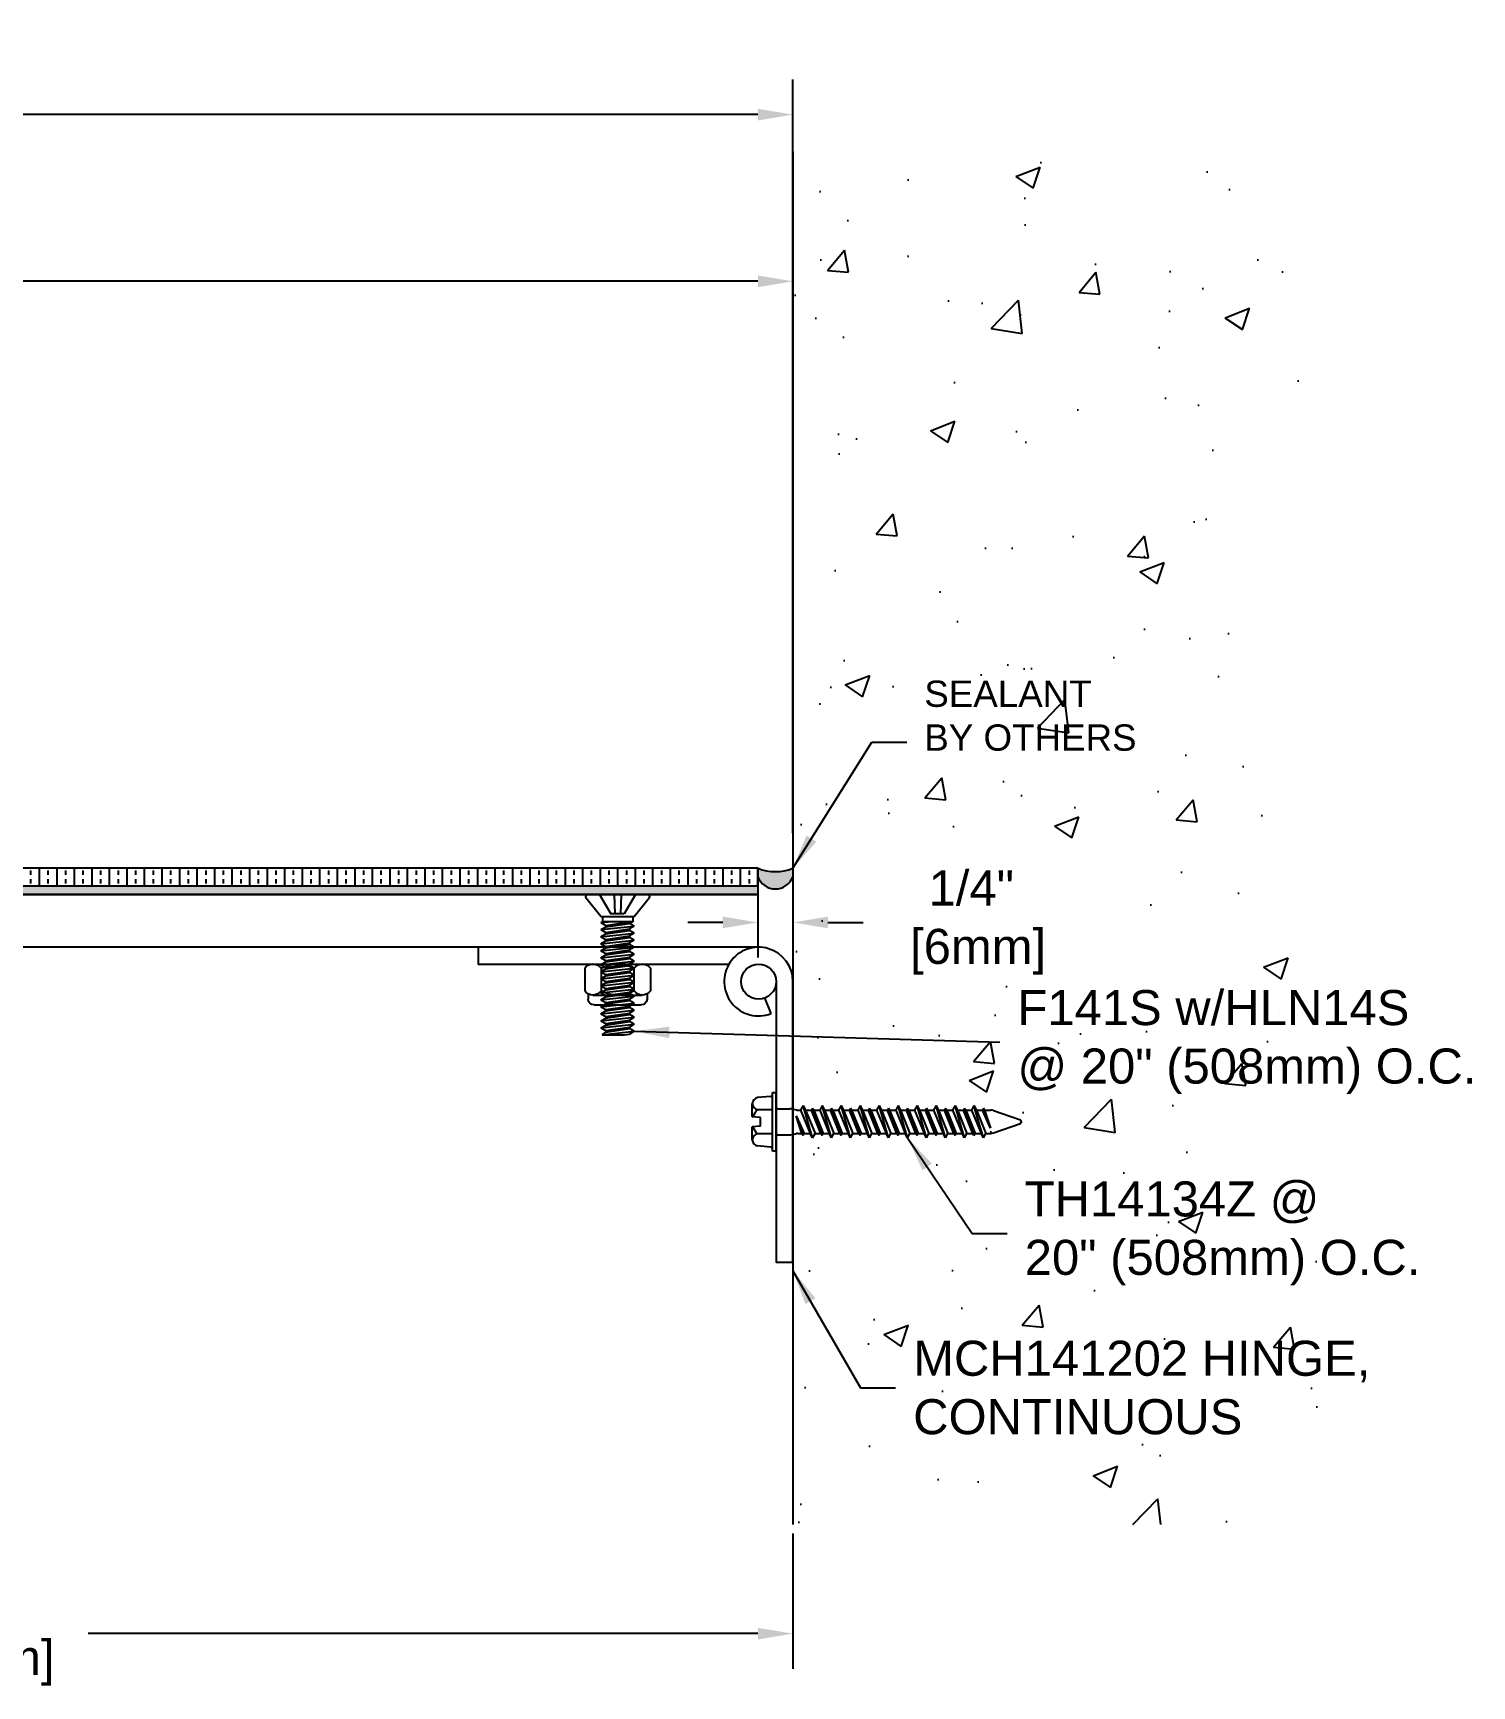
# Model space of a CAD drawing. Header units: inches. Extents: x -7.9 to 57.2, y -1.5 to 12.4.
# Drawn here: x 12.44 to 22.7, y -1.34 to 10.45 of the extents above; entities that cross this region are included whole.
import ezdxf

# ---------------------------------------------------------------- set-up
doc = ezdxf.new("R2010")
doc.units = ezdxf.units.IN
doc.header["$MEASUREMENT"] = 0
for name, color, linetype in [('Anchors', 4, 'Continuous'), ('Conditions', 1, 'Continuous'), ('Dimensions', 3, 'Continuous'), ('Metals', 7, 'Continuous'), ('Text', 2, 'Continuous')]:
    doc.layers.add(name, color=color, linetype=linetype)
doc.styles.add('ARIAL', font='arial.ttf')
doc.styles.get("Standard").update_dxf_attribs({"font": 'arial.ttf'})
doc.dimstyles.new('Arial', dxfattribs={"dimtxt": 0.25, "dimasz": 0.25, "dimexe": 0.25, "dimexo": 0.25, "dimgap": 0.25, "dimtad": 0, "dimtih": 1, "dimtoh": 1, "dimdec": 4, "dimzin": 0, "dimdsep": 46, "dimlunit": 4, "dimtxsty": 'ARIAL', "dimcen": 0.25, "dimadec": 0, "dimazin": 0, "dimtfac": 1, "dimtdec": 4, "dimtofl": 0, "dimtmove": 0, "dimatfit": 3, "dimfxl": 0, "dimfrac": 2, "dimtolj": 1, "dimtzin": 0, "dimarcsym": 0})

# ---------------------------------------------------------------- blocks, each defined once
blk = doc.blocks.new('*D12')
at = {"layer": 'Defpoints', "color": 0}
for p in [(5.854, 0), (17.854, 0), (17.854, -0.965)]:
    blk.add_point(p, dxfattribs=at)
at = {"layer": 'Dimensions', "color": 0, "lineweight": -2}
for p, q in [((5.854, -0.25), (5.854, -1.215)), ((17.854, -0.25), (17.854, -1.215)), ((6.104, -0.965), (10.895, -0.965)), ((17.604, -0.965), (12.828, -0.965))]:
    blk.add_line(p, q, dxfattribs=at)
at = {"layer": 'Dimensions', "color": 0}
for points in [[(6.104, -0.924), (6.104, -1.007), (5.854, -0.965)], [(17.604, -0.924), (17.604, -1.007), (17.854, -0.965)]]:
    blk.add_solid(points, dxfattribs=at)
at = {"layer": 'Dimensions', "color": 0, "insert": (11.861, -0.965), "char_height": 0.25, "attachment_point": 5, "style": 'ARIAL'}
blk.add_mtext("\\A1;1'\\P [305mm]", dxfattribs=at)
blk = doc.blocks.new('*D13')
at = {"layer": 'Defpoints', "color": 0}
for p in [(17.854, 9.867), (-1.746, 4.482), (17.854, 4.492)]:
    blk.add_point(p, dxfattribs=at)
at = {"layer": 'Dimensions', "color": 0, "lineweight": -2}
for p, q in [((-1.746, 4.732), (-1.746, 10.117)), ((17.854, 4.742), (17.854, 10.117)), ((-1.496, 9.867), (6.974, 9.867)), ((17.604, 9.867), (8.907, 9.867))]:
    blk.add_line(p, q, dxfattribs=at)
at = {"layer": 'Dimensions', "color": 0}
for points in [[(-1.496, 9.908), (-1.496, 9.825), (-1.746, 9.867)], [(17.604, 9.908), (17.604, 9.825), (17.854, 9.867)]]:
    blk.add_solid(points, dxfattribs=at)
at = {"layer": 'Dimensions', "color": 0, "insert": (7.94, 9.867), "char_height": 0.25, "attachment_point": 5, "style": 'ARIAL'}
blk.add_mtext('\\A1;1\'-7 5/8"\\P [498mm]', dxfattribs=at)
blk = doc.blocks.new('*D17')
at = {"layer": 'Defpoints', "color": 0}
for p in [(-1, 8.678), (17.854, 4.492), (-1, 4.477)]:
    blk.add_point(p, dxfattribs=at)
at = {"layer": 'Dimensions', "color": 0, "lineweight": -2}
for p, q in [((-1, 4.727), (-1, 8.928)), ((17.854, 4.742), (17.854, 8.928)), ((-0.75, 8.678), (7.372, 8.678)), ((17.604, 8.678), (9.305, 8.678))]:
    blk.add_line(p, q, dxfattribs=at)
at = {"layer": 'Dimensions', "color": 0}
for points in [[(-0.75, 8.72), (-0.75, 8.636), (-1, 8.678)], [(17.604, 8.72), (17.604, 8.636), (17.854, 8.678)]]:
    blk.add_solid(points, dxfattribs=at)
at = {"layer": 'Dimensions', "color": 0, "insert": (8.338, 8.678), "char_height": 0.25, "attachment_point": 5, "style": 'ARIAL'}
blk.add_mtext('\\A1;1\'-6 7/8"\\P [479mm]', dxfattribs=at)
blk = doc.blocks.new('MCH141202')
blk.add_line((0.227, 0.091), (0.116, 0.046))
for points in [[(0, 0.125), (2, 0.125), (2, 0.245), (0, 0.245)], [(-0.245, 0), (-0.245, -2), (-0.125, -2), (-0.125, -0.211)]]:
    blk.add_lwpolyline(points)
blk.add_circle((0, 0), 0.125)
blk.add_arc((0, 0), 0.245, 90, 21.7978)
at = {"flags": 3}
for tag, p in [('MANUFACTURER', (0.09, -0.641)), ('OPENWIDTH', (0.09, -0.974)), ('LENGTH', (0.09, -1.308)), ('FINISH', (0.09, -1.641)), ('GUDENP/N', (0.09, -1.974))]:
    blk.add_attdef(tag, p, '', height=0.2, dxfattribs=at)
blk = doc.blocks.new('F141S')
for p, q in [((-0.214, 0), (0.214, 0)), ((-0.128, 0), (-0.047, -0.137)), ((-0.025, 0), (-0.02, -0.137)), ((0.025, 0), (0.02, -0.137)), ((0.128, 0), (0.048, -0.137)), ((-0.119, -0.155), (-0.226, -0.024)), ((0.119, -0.155), (0.226, -0.024)), ((-0.119, -0.155), (0.119, -0.155)), ((-0.119, -0.2), (-0.108, -0.195)), ((-0.119, -0.2), (-0.068, -0.195)), ((-0.119, -0.2), (-0.085, -0.22)), ((-0.119, -0.25), (0.119, -0.225)), ((-0.119, -0.25), (-0.085, -0.23)), ((-0.108, -0.155), (-0.108, -0.195)), ((0.108, -0.195), (-0.108, -0.195)), ((-0.085, -0.22), (0.085, -0.195)), ((-0.085, -0.23), (0.085, -0.205)), ((-0.085, -0.22), (-0.085, -0.23)), ((0.048, -0.137), (-0.047, -0.137)), ((0.108, -0.195), (0.085, -0.205)), ((0.119, -0.225), (0.085, -0.205)), ((0.119, -0.225), (0.085, -0.245)), ((0.108, -0.155), (0.108, -0.195)), ((-0.119, -0.25), (-0.085, -0.27)), ((-0.119, -0.3), (0.119, -0.275)), ((-0.119, -0.3), (-0.085, -0.28)), ((-0.119, -0.3), (-0.085, -0.32)), ((-0.119, -0.35), (0.119, -0.325)), ((-0.119, -0.35), (-0.085, -0.33)), ((-0.119, -0.35), (-0.085, -0.37)), ((-0.085, -0.27), (0.085, -0.245)), ((-0.085, -0.28), (0.085, -0.255)), ((-0.085, -0.27), (-0.085, -0.28)), ((-0.085, -0.32), (0.085, -0.295)), ((-0.085, -0.33), (0.085, -0.305)), ((-0.085, -0.32), (-0.085, -0.33)), ((-0.085, -0.37), (0.085, -0.345)), ((0.085, -0.245), (0.085, -0.255)), ((0.119, -0.275), (0.085, -0.255)), ((0.119, -0.275), (0.085, -0.295)), ((0.085, -0.295), (0.085, -0.305)), ((0.119, -0.325), (0.085, -0.305)), ((0.119, -0.325), (0.085, -0.345)), ((0.085, -0.345), (0.085, -0.355)), ((-0.119, -0.4), (0.119, -0.375)), ((-0.119, -0.4), (-0.085, -0.38)), ((-0.119, -0.4), (-0.085, -0.42)), ((-0.119, -0.45), (0.119, -0.425)), ((-0.119, -0.45), (-0.085, -0.43)), ((-0.119, -0.45), (-0.085, -0.47)), ((-0.085, -0.38), (0.085, -0.355)), ((-0.085, -0.37), (-0.085, -0.38)), ((-0.085, -0.42), (0.085, -0.395)), ((-0.085, -0.43), (0.085, -0.405)), ((-0.085, -0.42), (-0.085, -0.43)), ((-0.085, -0.47), (0.085, -0.445)), ((-0.085, -0.48), (0.085, -0.455)), ((-0.085, -0.47), (-0.085, -0.48)), ((0.119, -0.375), (0.085, -0.355)), ((0.119, -0.375), (0.085, -0.395)), ((0.085, -0.395), (0.085, -0.405)), ((0.119, -0.425), (0.085, -0.405)), ((0.119, -0.425), (0.085, -0.445)), ((0.085, -0.445), (0.085, -0.455)), ((0.119, -0.475), (0.085, -0.455)), ((-0.119, -0.5), (0.119, -0.475)), ((-0.119, -0.5), (-0.085, -0.48)), ((-0.119, -0.5), (-0.085, -0.52)), ((-0.119, -0.55), (0.119, -0.525)), ((-0.119, -0.55), (-0.085, -0.53)), ((-0.119, -0.55), (-0.085, -0.57)), ((-0.119, -0.6), (0.119, -0.575)), ((-0.119, -0.6), (-0.085, -0.58)), ((-0.085, -0.52), (0.085, -0.495)), ((-0.085, -0.53), (0.085, -0.505)), ((-0.085, -0.52), (-0.085, -0.53)), ((-0.085, -0.57), (0.085, -0.545)), ((-0.085, -0.58), (0.085, -0.555)), ((-0.085, -0.57), (-0.085, -0.58)), ((0.119, -0.475), (0.085, -0.495)), ((0.085, -0.495), (0.085, -0.505)), ((0.119, -0.525), (0.085, -0.505)), ((0.119, -0.525), (0.085, -0.545)), ((0.085, -0.545), (0.085, -0.555)), ((0.119, -0.575), (0.085, -0.555)), ((0.119, -0.575), (0.085, -0.595)), ((-0.119, -0.6), (-0.085, -0.62)), ((-0.119, -0.65), (0.119, -0.625)), ((-0.119, -0.65), (-0.085, -0.63)), ((-0.119, -0.65), (-0.085, -0.67)), ((-0.119, -0.7), (0.119, -0.675)), ((-0.119, -0.7), (-0.085, -0.68)), ((-0.119, -0.7), (-0.085, -0.72)), ((-0.085, -0.62), (0.085, -0.595)), ((-0.085, -0.63), (0.085, -0.605)), ((-0.085, -0.62), (-0.085, -0.63)), ((-0.085, -0.67), (0.085, -0.645)), ((-0.085, -0.68), (0.085, -0.655)), ((-0.085, -0.67), (-0.085, -0.68)), ((-0.085, -0.72), (0.085, -0.695)), ((-0.085, -0.73), (0.085, -0.705)), ((0.085, -0.595), (0.085, -0.605)), ((0.119, -0.625), (0.085, -0.605)), ((0.119, -0.625), (0.085, -0.645)), ((0.085, -0.645), (0.085, -0.655)), ((0.119, -0.675), (0.085, -0.655)), ((0.119, -0.675), (0.085, -0.695)), ((0.085, -0.695), (0.085, -0.705)), ((0.119, -0.725), (0.085, -0.705)), ((-0.119, -0.75), (0.119, -0.725)), ((-0.119, -0.75), (-0.085, -0.73)), ((-0.119, -0.75), (-0.085, -0.77)), ((-0.119, -0.8), (0.119, -0.775)), ((-0.119, -0.8), (-0.085, -0.78)), ((-0.119, -0.8), (-0.085, -0.82)), ((-0.119, -0.85), (0.119, -0.825)), ((-0.085, -0.72), (-0.085, -0.73)), ((-0.085, -0.77), (0.085, -0.745)), ((-0.085, -0.78), (0.085, -0.755)), ((-0.085, -0.77), (-0.085, -0.78)), ((-0.085, -0.82), (0.085, -0.795)), ((-0.085, -0.83), (0.085, -0.805)), ((-0.085, -0.82), (-0.085, -0.83)), ((0.119, -0.725), (0.085, -0.745)), ((0.085, -0.745), (0.085, -0.755)), ((0.119, -0.775), (0.085, -0.755)), ((0.119, -0.775), (0.085, -0.795)), ((0.085, -0.795), (0.085, -0.805)), ((0.119, -0.825), (0.085, -0.805)), ((0.119, -0.825), (0.085, -0.845)), ((-0.119, -0.85), (-0.085, -0.83)), ((-0.119, -0.85), (-0.085, -0.87)), ((-0.119, -0.9), (0.119, -0.875)), ((-0.119, -0.9), (-0.085, -0.88)), ((-0.119, -0.9), (-0.085, -0.92)), ((-0.119, -0.95), (0.119, -0.925)), ((-0.119, -0.95), (-0.085, -0.93)), ((-0.085, -0.87), (0.085, -0.845)), ((-0.085, -0.88), (0.085, -0.855)), ((-0.085, -0.87), (-0.085, -0.88)), ((-0.085, -0.92), (0.085, -0.895)), ((-0.085, -0.93), (0.085, -0.905)), ((-0.085, -0.92), (-0.085, -0.93)), ((0.085, -0.845), (0.085, -0.855)), ((0.119, -0.875), (0.085, -0.855)), ((0.119, -0.875), (0.085, -0.895)), ((0.085, -0.895), (0.085, -0.905)), ((0.119, -0.925), (0.085, -0.905)), ((0.119, -0.925), (0.085, -0.945)), ((-0.119, -0.95), (-0.085, -0.97)), ((-0.11, -1), (0.119, -0.975)), ((-0.11, -1), (-0.085, -0.98)), ((-0.11, -1), (0.048, -1)), ((-0.085, -0.97), (0.085, -0.945)), ((-0.085, -0.98), (0.085, -0.955)), ((-0.085, -0.97), (-0.085, -0.98)), ((0.048, -1), (0.085, -0.995)), ((0.085, -0.945), (0.085, -0.955)), ((0.119, -0.975), (0.085, -0.955)), ((0.119, -0.975), (0.085, -0.995))]:
    blk.add_line(p, q)
for centre, start, end in [((-0.214, -0.015), 90, 219.032), ((0.214, -0.015), 320.968, 90)]:
    blk.add_arc(centre, 0.015, start, end)
blk = doc.blocks.new('HLN14S')
for p, q in [((-0.21, 0.213), (-0.21, 0.25)), ((-0.168, 0.292), (0.168, 0.292)), ((0.21, 0.213), (0.21, 0.25)), ((-0.234, 0.03), (-0.234, 0.192)), ((-0.176, 0.222), (0.176, 0.222)), ((-0.117, 0.03), (-0.117, 0.192)), ((0.117, 0.03), (0.117, 0.192)), ((0.234, 0.03), (0.234, 0.192)), ((-0.176, 0), (0.176, 0))]:
    blk.add_line(p, q)
for centre, radius, start, end in [((-0.168, 0.25), 0.0418, 90, 180), ((0.168, 0.25), 0.0418, 0, 90), ((-0.176, 0.149), 0.0723, 35.7751, 144.2249), ((0, -0.022), 0.244, 61.2813, 118.7187), ((0.176, 0.149), 0.0723, 35.7751, 144.2249), ((-0.176, 0.072), 0.0723, 215.7751, 324.2249), ((0, 0.244), 0.244, 241.2813, 298.7187), ((0.176, 0.072), 0.0723, 215.7751, 324.2249)]:
    blk.add_arc(centre, radius, start, end)
blk = doc.blocks.new('TH14134')
for p, q in [((-0.18, 0.039), (-0.172, 0.133)), ((-0.129, 0.17), (-0.036, 0.17)), ((-0.086, 0.025), (-0.086, 0.133)), ((-0.031, 0.11), (-0.036, 0.17)), ((0.031, 0.11), (0.036, 0.17)), ((0.036, 0.17), (0.129, 0.17)), ((0.086, 0.025), (0.086, 0.133)), ((0.18, 0.039), (0.172, 0.133)), ((-0.209, 0), (-0.209, 0.025)), ((-0.209, 0.025), (0.209, 0.025)), ((-0.209, 0), (0.209, 0)), ((-0.031, 0.11), (0.031, 0.11)), ((0.209, 0.025), (0.209, 0)), ((-0.093, -0.015), (-0.093, -0.097)), ((-0.092, -0.11), (-0.084, -0.145)), ((0.092, -0.11), (0.084, -0.145)), ((0.093, -0.015), (0.093, -0.097)), ((-0.115, -0.26), (0.115, -0.193)), ((-0.098, -0.193), (0.043, -0.144)), ((-0.098, -0.193), (-0.083, -0.184)), ((-0.098, -0.193), (-0.083, -0.201)), ((-0.083, -0.184), (0.043, -0.144)), ((0.043, -0.144), (-0.083, -0.201)), ((-0.083, -0.158), (-0.083, -0.184)), ((0.083, -0.175), (-0.083, -0.243)), ((-0.083, -0.201), (-0.083, -0.243)), ((0.083, -0.21), (-0.083, -0.278)), ((0.083, -0.158), (0.083, -0.175)), ((0.115, -0.193), (0.083, -0.175)), ((0.115, -0.193), (0.083, -0.21)), ((0.083, -0.21), (0.083, -0.252)), ((-0.115, -0.26), (-0.083, -0.243)), ((-0.115, -0.26), (-0.083, -0.278)), ((-0.115, -0.396), (0.115, -0.328)), ((-0.098, -0.328), (0.098, -0.26)), ((-0.098, -0.328), (-0.083, -0.32)), ((-0.098, -0.328), (-0.083, -0.336)), ((-0.083, -0.32), (0.083, -0.252)), ((0.083, -0.269), (-0.083, -0.336)), ((-0.083, -0.278), (-0.083, -0.32)), ((0.083, -0.311), (-0.083, -0.379)), ((-0.083, -0.336), (-0.083, -0.379)), ((0.083, -0.345), (-0.083, -0.413)), ((0.098, -0.26), (0.083, -0.252)), ((0.098, -0.26), (0.083, -0.269)), ((0.083, -0.269), (0.083, -0.311)), ((0.115, -0.328), (0.083, -0.311)), ((0.115, -0.328), (0.083, -0.345)), ((0.083, -0.345), (0.083, -0.388)), ((-0.115, -0.396), (-0.083, -0.379)), ((-0.115, -0.396), (-0.083, -0.413)), ((-0.115, -0.531), (0.115, -0.464)), ((-0.098, -0.464), (0.098, -0.396)), ((-0.098, -0.464), (-0.083, -0.455)), ((-0.098, -0.464), (-0.083, -0.472)), ((-0.083, -0.455), (0.083, -0.388)), ((0.083, -0.404), (-0.083, -0.472)), ((-0.083, -0.413), (-0.083, -0.455)), ((0.083, -0.446), (-0.083, -0.514)), ((0.098, -0.396), (0.083, -0.388)), ((0.098, -0.396), (0.083, -0.404)), ((0.083, -0.404), (0.083, -0.446)), ((0.115, -0.464), (0.083, -0.446)), ((0.115, -0.464), (0.083, -0.481)), ((-0.115, -0.531), (-0.083, -0.514)), ((-0.115, -0.531), (-0.083, -0.548)), ((-0.098, -0.599), (0.098, -0.531)), ((-0.083, -0.472), (-0.083, -0.514)), ((0.083, -0.481), (-0.083, -0.548)), ((-0.083, -0.591), (0.083, -0.523)), ((0.083, -0.539), (-0.083, -0.607)), ((-0.083, -0.548), (-0.083, -0.591)), ((0.083, -0.582), (-0.083, -0.649)), ((0.083, -0.481), (0.083, -0.523)), ((0.098, -0.531), (0.083, -0.523)), ((0.098, -0.531), (0.083, -0.539)), ((0.083, -0.539), (0.083, -0.582)), ((0.115, -0.599), (0.083, -0.582)), ((-0.115, -0.667), (0.115, -0.599)), ((-0.115, -0.667), (-0.083, -0.649)), ((-0.115, -0.667), (-0.083, -0.684)), ((-0.098, -0.599), (-0.083, -0.591)), ((-0.098, -0.599), (-0.083, -0.607)), ((-0.098, -0.734), (0.098, -0.667)), ((-0.083, -0.607), (-0.083, -0.649)), ((0.083, -0.616), (-0.083, -0.684)), ((-0.083, -0.726), (0.083, -0.658)), ((0.083, -0.675), (-0.083, -0.743)), ((-0.083, -0.684), (-0.083, -0.726)), ((0.115, -0.599), (0.083, -0.616)), ((0.083, -0.616), (0.083, -0.658)), ((0.098, -0.667), (0.083, -0.658)), ((0.098, -0.667), (0.083, -0.675)), ((0.083, -0.675), (0.083, -0.717)), ((-0.115, -0.802), (0.115, -0.734)), ((-0.115, -0.802), (-0.083, -0.785)), ((-0.115, -0.802), (-0.083, -0.819)), ((-0.098, -0.734), (-0.083, -0.726)), ((-0.098, -0.734), (-0.083, -0.743)), ((-0.098, -0.87), (0.098, -0.802)), ((0.083, -0.717), (-0.083, -0.785)), ((-0.083, -0.743), (-0.083, -0.785)), ((0.083, -0.752), (-0.083, -0.819)), ((-0.083, -0.862), (0.083, -0.794)), ((0.083, -0.81), (-0.083, -0.878)), ((-0.083, -0.819), (-0.083, -0.862)), ((0.115, -0.734), (0.083, -0.717)), ((0.115, -0.734), (0.083, -0.752)), ((0.083, -0.752), (0.083, -0.794)), ((0.098, -0.802), (0.083, -0.794)), ((0.098, -0.802), (0.083, -0.81)), ((0.083, -0.81), (0.083, -0.853)), ((-0.115, -0.937), (0.115, -0.87)), ((-0.115, -0.937), (-0.083, -0.92)), ((-0.115, -0.937), (-0.083, -0.955)), ((-0.098, -0.87), (-0.083, -0.862)), ((-0.098, -0.87), (-0.083, -0.878)), ((-0.098, -1.005), (0.098, -0.937)), ((0.083, -0.853), (-0.083, -0.92)), ((-0.083, -0.878), (-0.083, -0.92)), ((0.083, -0.887), (-0.083, -0.955)), ((-0.083, -0.997), (0.083, -0.929)), ((0.115, -0.87), (0.083, -0.853)), ((0.115, -0.87), (0.083, -0.887)), ((0.083, -0.887), (0.083, -0.929)), ((0.098, -0.937), (0.083, -0.929)), ((0.098, -0.937), (0.083, -0.946)), ((-0.115, -1.073), (0.115, -1.005)), ((-0.115, -1.073), (-0.083, -1.056)), ((-0.098, -1.005), (-0.083, -0.997)), ((-0.098, -1.005), (-0.083, -1.013)), ((0.083, -0.946), (-0.083, -1.013)), ((-0.083, -0.955), (-0.083, -0.997)), ((0.083, -0.988), (-0.083, -1.056)), ((-0.083, -1.013), (-0.083, -1.056)), ((0.083, -1.022), (-0.083, -1.09)), ((0.083, -0.946), (0.083, -0.988)), ((0.115, -1.005), (0.083, -0.988)), ((0.115, -1.005), (0.083, -1.022)), ((0.083, -1.022), (0.083, -1.065)), ((-0.115, -1.073), (-0.083, -1.09)), ((-0.115, -1.208), (0.115, -1.141)), ((-0.098, -1.141), (0.098, -1.073)), ((-0.098, -1.141), (-0.083, -1.132)), ((-0.098, -1.141), (-0.083, -1.149)), ((-0.083, -1.132), (0.083, -1.065)), ((0.083, -1.081), (-0.083, -1.149)), ((-0.083, -1.09), (-0.083, -1.132)), ((0.083, -1.123), (-0.083, -1.191)), ((-0.083, -1.149), (-0.083, -1.191)), ((0.083, -1.158), (-0.083, -1.226)), ((0.098, -1.073), (0.083, -1.065)), ((0.098, -1.073), (0.083, -1.081)), ((0.083, -1.081), (0.083, -1.123)), ((0.115, -1.141), (0.083, -1.123)), ((0.115, -1.141), (0.083, -1.158)), ((0.083, -1.158), (0.083, -1.2)), ((-0.115, -1.208), (-0.083, -1.191)), ((-0.115, -1.208), (-0.083, -1.226)), ((-0.115, -1.344), (0.115, -1.276)), ((-0.098, -1.276), (0.098, -1.208)), ((-0.098, -1.276), (-0.083, -1.268)), ((-0.098, -1.276), (-0.083, -1.284)), ((-0.083, -1.268), (0.083, -1.2)), ((0.083, -1.217), (-0.083, -1.284)), ((-0.083, -1.226), (-0.083, -1.268)), ((0.083, -1.259), (-0.083, -1.327)), ((-0.083, -1.284), (-0.083, -1.327)), ((0.083, -1.293), (-0.083, -1.361)), ((0.098, -1.208), (0.083, -1.2)), ((0.098, -1.208), (0.083, -1.217)), ((0.083, -1.217), (0.083, -1.259)), ((0.115, -1.276), (0.083, -1.259)), ((0.115, -1.276), (0.083, -1.293)), ((0.083, -1.293), (0.083, -1.336)), ((-0.115, -1.344), (-0.083, -1.327)), ((-0.115, -1.344), (-0.083, -1.361)), ((-0.115, -1.479), (0.115, -1.411)), ((-0.098, -1.411), (0.098, -1.344)), ((-0.098, -1.411), (-0.083, -1.403)), ((-0.098, -1.411), (-0.083, -1.42)), ((-0.083, -1.403), (0.083, -1.336)), ((0.083, -1.352), (-0.083, -1.42)), ((-0.083, -1.361), (-0.083, -1.403)), ((0.083, -1.394), (-0.083, -1.462)), ((0.098, -1.344), (0.083, -1.336)), ((0.098, -1.344), (0.083, -1.352)), ((0.083, -1.352), (0.083, -1.394)), ((0.115, -1.411), (0.083, -1.394)), ((0.115, -1.411), (0.083, -1.429)), ((-0.115, -1.479), (-0.083, -1.462)), ((-0.115, -1.479), (-0.083, -1.496)), ((-0.083, -1.42), (-0.083, -1.462)), ((0.083, -1.429), (-0.083, -1.496)), ((-0.083, -1.496), (-0.083, -1.531)), ((-0.045, -1.528), (0.083, -1.471)), ((-0.045, -1.528), (0.098, -1.479)), ((0.083, -1.487), (-0.045, -1.528)), ((0.083, -1.429), (0.083, -1.471)), ((0.098, -1.479), (0.083, -1.471)), ((0.098, -1.479), (0.083, -1.487)), ((0.083, -1.487), (0.083, -1.531)), ((-0.08, -1.551), (-0.013, -1.742)), ((0.08, -1.551), (0.013, -1.742))]:
    blk.add_line(p, q)
for centre, radius, start, end in [((-0.129, 0.126), 0.0436, 9.285, 170.715), ((0, 0.051), 0.119, 107.4215, 136.0407), ((0, 0.051), 0.119, 43.9593, 72.5785), ((0.129, 0.126), 0.0436, 9.285, 170.715), ((-0.195, 0.04), 0.015, 270, 355), ((0.195, 0.04), 0.015, 185, 270), ((-0.108, -0.015), 0.0147, 0, 90), ((-0.031, -0.097), 0.062, 180, 191.9357), ((0.031, -0.097), 0.062, 348.0643, 0), ((0.108, -0.015), 0.0147, 90, 180), ((-0.145, -0.158), 0.062, 0, 11.9357), ((0.145, -0.158), 0.062, 168.0643, 180), ((-0.021, -1.531), 0.062, 180, 199.3058), ((0.021, -1.531), 0.062, 340.6942, 0), ((0, -1.736), 0.0141, 204.1001, 335.8999)]:
    blk.add_arc(centre, radius, start, end)
blk = doc.blocks.new('*D26')
at = {"layer": 'Defpoints', "color": 0}
for p in [(17.604, 4.305), (17.854, 4.305), (17.604, 4.106)]:
    blk.add_point(p, dxfattribs=at)
at = {"layer": 'Dimensions', "color": 0, "lineweight": -2}
for p, q in [((17.354, 4.106), (17.104, 4.106)), ((17.604, 4.055), (17.604, 3.856)), ((17.854, 4.055), (17.854, 3.856)), ((18.104, 4.106), (18.354, 4.106))]:
    blk.add_line(p, q, dxfattribs=at)
at = {"layer": 'Dimensions', "color": 0}
for points in [[(17.354, 4.148), (17.354, 4.065), (17.604, 4.106)], [(18.104, 4.148), (18.104, 4.065), (17.854, 4.106)]]:
    blk.add_solid(points, dxfattribs=at)
at = {"layer": 'Dimensions', "color": 0, "insert": (19.126, 4.106), "char_height": 0.25, "attachment_point": 5, "style": 'ARIAL'}
blk.add_mtext('\\A1;1/4"\\P [6mm]', dxfattribs=at)
blk = doc.blocks.new('*U35')
for p, q in [((17.75, 0.125), (0, 0.125)), ((0, 0.125), (0, 0)), ((0, 0.125), (0, 0)), ((0.125, 0.125), (0.125, 0)), ((0.25, 0.125), (0.25, 0)), ((0.375, 0.125), (0.375, 0)), ((0.5, 0.125), (0.5, 0)), ((0.625, 0.125), (0.625, 0)), ((0.75, 0.125), (0.75, 0)), ((0.875, 0.125), (0.875, 0)), ((1, 0.125), (1, 0)), ((1.125, 0.125), (1.125, 0)), ((1.25, 0.125), (1.25, 0)), ((1.375, 0.125), (1.375, 0)), ((1.5, 0.125), (1.5, 0)), ((1.625, 0.125), (1.625, 0)), ((1.75, 0.125), (1.75, 0)), ((1.875, 0.125), (1.875, 0)), ((2, 0.125), (2, 0)), ((2.125, 0.125), (2.125, 0)), ((2.25, 0.125), (2.25, 0)), ((2.375, 0.125), (2.375, 0)), ((2.5, 0.125), (2.5, 0)), ((2.625, 0.125), (2.625, 0)), ((2.75, 0.125), (2.75, 0)), ((2.875, 0.125), (2.875, 0)), ((3, 0.125), (3, 0)), ((3.125, 0.125), (3.125, 0)), ((3.25, 0.125), (3.25, 0)), ((3.375, 0.125), (3.375, 0)), ((3.5, 0.125), (3.5, 0)), ((3.625, 0.125), (3.625, 0)), ((3.75, 0.125), (3.75, 0)), ((3.875, 0.125), (3.875, 0)), ((4, 0.125), (4, 0)), ((4.125, 0.125), (4.125, 0)), ((4.25, 0.125), (4.25, 0)), ((4.375, 0.125), (4.375, 0)), ((4.5, 0.125), (4.5, 0)), ((4.625, 0.125), (4.625, 0)), ((4.75, 0.125), (4.75, 0)), ((4.875, 0.125), (4.875, 0)), ((5, 0.125), (5, 0)), ((5.125, 0.125), (5.125, 0)), ((5.25, 0.125), (5.25, 0)), ((5.375, 0.125), (5.375, 0)), ((5.5, 0.125), (5.5, 0)), ((5.625, 0.125), (5.625, 0)), ((5.75, 0.125), (5.75, 0)), ((5.875, 0.125), (5.875, 0)), ((6, 0.125), (6, 0)), ((6.125, 0.125), (6.125, 0)), ((6.25, 0.125), (6.25, 0)), ((6.375, 0.125), (6.375, 0)), ((6.5, 0.125), (6.5, 0)), ((6.625, 0.125), (6.625, 0)), ((6.75, 0.125), (6.75, 0)), ((6.875, 0.125), (6.875, 0)), ((7, 0.125), (7, 0)), ((7.125, 0.125), (7.125, 0)), ((7.25, 0.125), (7.25, 0)), ((7.375, 0.125), (7.375, 0)), ((7.5, 0.125), (7.5, 0)), ((7.625, 0.125), (7.625, 0)), ((7.75, 0.125), (7.75, 0)), ((7.875, 0.125), (7.875, 0)), ((8, 0.125), (8, 0)), ((8.125, 0.125), (8.125, 0)), ((8.25, 0.125), (8.25, 0)), ((8.375, 0.125), (8.375, 0)), ((8.5, 0.125), (8.5, 0)), ((8.625, 0.125), (8.625, 0)), ((8.75, 0.125), (8.75, 0)), ((8.875, 0.125), (8.875, 0)), ((9, 0.125), (9, 0)), ((9.125, 0.125), (9.125, 0)), ((9.25, 0.125), (9.25, 0)), ((9.375, 0.125), (9.375, 0)), ((9.5, 0.125), (9.5, 0)), ((9.625, 0.125), (9.625, 0)), ((9.75, 0.125), (9.75, 0)), ((9.875, 0.125), (9.875, 0)), ((10, 0.125), (10, 0)), ((10.125, 0.125), (10.125, 0)), ((10.25, 0.125), (10.25, 0)), ((10.375, 0.125), (10.375, 0)), ((10.5, 0.125), (10.5, 0)), ((10.625, 0.125), (10.625, 0)), ((10.75, 0.125), (10.75, 0)), ((10.875, 0.125), (10.875, 0)), ((11, 0.125), (11, 0)), ((11.125, 0.125), (11.125, 0)), ((11.25, 0.125), (11.25, 0)), ((11.375, 0.125), (11.375, 0)), ((11.5, 0.125), (11.5, 0)), ((11.625, 0.125), (11.625, 0)), ((11.75, 0.125), (11.75, 0)), ((11.875, 0.125), (11.875, 0)), ((12, 0.125), (12, 0)), ((12.125, 0.125), (12.125, 0)), ((12.25, 0.125), (12.25, 0)), ((12.375, 0.125), (12.375, 0)), ((12.5, 0.125), (12.5, 0)), ((12.625, 0.125), (12.625, 0)), ((12.75, 0.125), (12.75, 0)), ((12.875, 0.125), (12.875, 0)), ((13, 0.125), (13, 0)), ((13.125, 0.125), (13.125, 0)), ((13.25, 0.125), (13.25, 0)), ((13.375, 0.125), (13.375, 0)), ((13.5, 0.125), (13.5, 0)), ((13.625, 0.125), (13.625, 0)), ((13.75, 0.125), (13.75, 0)), ((13.875, 0.125), (13.875, 0)), ((14, 0.125), (14, 0)), ((14.125, 0.125), (14.125, 0)), ((14.25, 0.125), (14.25, 0)), ((14.375, 0.125), (14.375, 0)), ((14.5, 0.125), (14.5, 0)), ((14.625, 0.125), (14.625, 0)), ((14.75, 0.125), (14.75, 0)), ((14.875, 0.125), (14.875, 0)), ((15, 0.125), (15, 0)), ((15.125, 0.125), (15.125, 0)), ((15.25, 0.125), (15.25, 0)), ((15.375, 0.125), (15.375, 0)), ((15.5, 0.125), (15.5, 0)), ((15.625, 0.125), (15.625, 0)), ((15.75, 0.125), (15.75, 0)), ((15.875, 0.125), (15.875, 0)), ((16, 0.125), (16, 0)), ((16.125, 0.125), (16.125, 0)), ((16.25, 0.125), (16.25, 0)), ((16.375, 0.125), (16.375, 0)), ((16.5, 0.125), (16.5, 0)), ((16.625, 0.125), (16.625, 0)), ((16.75, 0.125), (16.75, 0)), ((16.875, 0.125), (16.875, 0)), ((17, 0.125), (17, 0)), ((17.125, 0.125), (17.125, 0)), ((17.25, 0.125), (17.25, 0)), ((17.375, 0.125), (17.375, 0)), ((17.5, 0.125), (17.5, 0)), ((17.625, 0.125), (17.625, 0)), ((17.75, 0), (17.75, 0.125)), ((17.75, 0.125), (17.75, 0)), ((17.75, 0.125), (17.75, 0)), ((0, 0), (17.75, 0)), ((0.0625, 0.109375), (0.0625, 0.078125)), ((0.0625, 0.046875), (0.0625, 0.015625)), ((0.1875, 0.109375), (0.1875, 0.078125)), ((0.1875, 0.046875), (0.1875, 0.015625)), ((0.3125, 0.109375), (0.3125, 0.078125)), ((0.3125, 0.046875), (0.3125, 0.015625)), ((0.4375, 0.109375), (0.4375, 0.078125)), ((0.4375, 0.046875), (0.4375, 0.015625)), ((0.5625, 0.109375), (0.5625, 0.078125)), ((0.5625, 0.046875), (0.5625, 0.015625)), ((0.6875, 0.109375), (0.6875, 0.078125)), ((0.6875, 0.046875), (0.6875, 0.015625)), ((0.8125, 0.109375), (0.8125, 0.078125)), ((0.8125, 0.046875), (0.8125, 0.015625)), ((0.9375, 0.109375), (0.9375, 0.078125)), ((0.9375, 0.046875), (0.9375, 0.015625)), ((1.0625, 0.109375), (1.0625, 0.078125)), ((1.0625, 0.046875), (1.0625, 0.015625)), ((1.1875, 0.109375), (1.1875, 0.078125)), ((1.1875, 0.046875), (1.1875, 0.015625)), ((1.3125, 0.109375), (1.3125, 0.078125)), ((1.3125, 0.046875), (1.3125, 0.015625)), ((1.4375, 0.109375), (1.4375, 0.078125)), ((1.4375, 0.046875), (1.4375, 0.015625)), ((1.5625, 0.109375), (1.5625, 0.078125)), ((1.5625, 0.046875), (1.5625, 0.015625)), ((1.6875, 0.109375), (1.6875, 0.078125)), ((1.6875, 0.046875), (1.6875, 0.015625)), ((1.8125, 0.109375), (1.8125, 0.078125)), ((1.8125, 0.046875), (1.8125, 0.015625)), ((1.9375, 0.109375), (1.9375, 0.078125)), ((1.9375, 0.046875), (1.9375, 0.015625)), ((2.0625, 0.109375), (2.0625, 0.078125)), ((2.0625, 0.046875), (2.0625, 0.015625)), ((2.1875, 0.109375), (2.1875, 0.078125)), ((2.1875, 0.046875), (2.1875, 0.015625)), ((2.3125, 0.109375), (2.3125, 0.078125)), ((2.3125, 0.046875), (2.3125, 0.015625)), ((2.4375, 0.109375), (2.4375, 0.078125)), ((2.4375, 0.046875), (2.4375, 0.015625)), ((2.5625, 0.109375), (2.5625, 0.078125)), ((2.5625, 0.046875), (2.5625, 0.015625)), ((2.6875, 0.109375), (2.6875, 0.078125)), ((2.6875, 0.046875), (2.6875, 0.015625)), ((2.8125, 0.109375), (2.8125, 0.078125)), ((2.8125, 0.046875), (2.8125, 0.015625)), ((2.9375, 0.109375), (2.9375, 0.078125)), ((2.9375, 0.046875), (2.9375, 0.015625)), ((3.0625, 0.109375), (3.0625, 0.078125)), ((3.0625, 0.046875), (3.0625, 0.015625)), ((3.1875, 0.109375), (3.1875, 0.078125)), ((3.1875, 0.046875), (3.1875, 0.015625)), ((3.3125, 0.109375), (3.3125, 0.078125)), ((3.3125, 0.046875), (3.3125, 0.015625)), ((3.4375, 0.109375), (3.4375, 0.078125)), ((3.4375, 0.046875), (3.4375, 0.015625)), ((3.5625, 0.109375), (3.5625, 0.078125)), ((3.5625, 0.046875), (3.5625, 0.015625)), ((3.6875, 0.109375), (3.6875, 0.078125)), ((3.6875, 0.046875), (3.6875, 0.015625)), ((3.8125, 0.109375), (3.8125, 0.078125)), ((3.8125, 0.046875), (3.8125, 0.015625)), ((3.9375, 0.109375), (3.9375, 0.078125)), ((3.9375, 0.046875), (3.9375, 0.015625)), ((4.0625, 0.109375), (4.0625, 0.078125)), ((4.0625, 0.046875), (4.0625, 0.015625)), ((4.1875, 0.109375), (4.1875, 0.078125)), ((4.1875, 0.046875), (4.1875, 0.015625)), ((4.3125, 0.109375), (4.3125, 0.078125)), ((4.3125, 0.046875), (4.3125, 0.015625)), ((4.4375, 0.109375), (4.4375, 0.078125)), ((4.4375, 0.046875), (4.4375, 0.015625)), ((4.5625, 0.109375), (4.5625, 0.078125)), ((4.5625, 0.046875), (4.5625, 0.015625)), ((4.6875, 0.109375), (4.6875, 0.078125)), ((4.6875, 0.046875), (4.6875, 0.015625)), ((4.8125, 0.109375), (4.8125, 0.078125)), ((4.8125, 0.046875), (4.8125, 0.015625)), ((4.9375, 0.109375), (4.9375, 0.078125)), ((4.9375, 0.046875), (4.9375, 0.015625)), ((5.0625, 0.109375), (5.0625, 0.078125)), ((5.0625, 0.046875), (5.0625, 0.015625)), ((5.1875, 0.109375), (5.1875, 0.078125)), ((5.1875, 0.046875), (5.1875, 0.015625)), ((5.3125, 0.109375), (5.3125, 0.078125)), ((5.3125, 0.046875), (5.3125, 0.015625)), ((5.4375, 0.109375), (5.4375, 0.078125)), ((5.4375, 0.046875), (5.4375, 0.015625)), ((5.5625, 0.109375), (5.5625, 0.078125)), ((5.5625, 0.046875), (5.5625, 0.015625)), ((5.6875, 0.109375), (5.6875, 0.078125)), ((5.6875, 0.046875), (5.6875, 0.015625)), ((5.8125, 0.109375), (5.8125, 0.078125)), ((5.8125, 0.046875), (5.8125, 0.015625)), ((5.9375, 0.109375), (5.9375, 0.078125)), ((5.9375, 0.046875), (5.9375, 0.015625)), ((6.0625, 0.109375), (6.0625, 0.078125)), ((6.0625, 0.046875), (6.0625, 0.015625)), ((6.1875, 0.109375), (6.1875, 0.078125)), ((6.1875, 0.046875), (6.1875, 0.015625)), ((6.3125, 0.109375), (6.3125, 0.078125)), ((6.3125, 0.046875), (6.3125, 0.015625)), ((6.4375, 0.109375), (6.4375, 0.078125)), ((6.4375, 0.046875), (6.4375, 0.015625)), ((6.5625, 0.109375), (6.5625, 0.078125)), ((6.5625, 0.046875), (6.5625, 0.015625)), ((6.6875, 0.109375), (6.6875, 0.078125)), ((6.6875, 0.046875), (6.6875, 0.015625)), ((6.8125, 0.109375), (6.8125, 0.078125)), ((6.8125, 0.046875), (6.8125, 0.015625)), ((6.9375, 0.109375), (6.9375, 0.078125)), ((6.9375, 0.046875), (6.9375, 0.015625)), ((7.0625, 0.109375), (7.0625, 0.078125)), ((7.0625, 0.046875), (7.0625, 0.015625)), ((7.1875, 0.109375), (7.1875, 0.078125)), ((7.1875, 0.046875), (7.1875, 0.015625)), ((7.3125, 0.109375), (7.3125, 0.078125)), ((7.3125, 0.046875), (7.3125, 0.015625)), ((7.4375, 0.109375), (7.4375, 0.078125)), ((7.4375, 0.046875), (7.4375, 0.015625)), ((7.5625, 0.109375), (7.5625, 0.078125)), ((7.5625, 0.046875), (7.5625, 0.015625)), ((7.6875, 0.109375), (7.6875, 0.078125)), ((7.6875, 0.046875), (7.6875, 0.015625)), ((7.8125, 0.109375), (7.8125, 0.078125)), ((7.8125, 0.046875), (7.8125, 0.015625)), ((7.9375, 0.109375), (7.9375, 0.078125)), ((7.9375, 0.046875), (7.9375, 0.015625)), ((8.0625, 0.109375), (8.0625, 0.078125)), ((8.0625, 0.046875), (8.0625, 0.015625)), ((8.1875, 0.109375), (8.1875, 0.078125)), ((8.1875, 0.046875), (8.1875, 0.015625)), ((8.3125, 0.109375), (8.3125, 0.078125)), ((8.3125, 0.046875), (8.3125, 0.015625)), ((8.4375, 0.109375), (8.4375, 0.078125)), ((8.4375, 0.046875), (8.4375, 0.015625)), ((8.5625, 0.109375), (8.5625, 0.078125)), ((8.5625, 0.046875), (8.5625, 0.015625)), ((8.6875, 0.109375), (8.6875, 0.078125)), ((8.6875, 0.046875), (8.6875, 0.015625)), ((8.8125, 0.109375), (8.8125, 0.078125)), ((8.8125, 0.046875), (8.8125, 0.015625)), ((8.9375, 0.109375), (8.9375, 0.078125)), ((8.9375, 0.046875), (8.9375, 0.015625)), ((9.0625, 0.109375), (9.0625, 0.078125)), ((9.0625, 0.046875), (9.0625, 0.015625)), ((9.1875, 0.109375), (9.1875, 0.078125)), ((9.1875, 0.046875), (9.1875, 0.015625)), ((9.3125, 0.109375), (9.3125, 0.078125)), ((9.3125, 0.046875), (9.3125, 0.015625)), ((9.4375, 0.109375), (9.4375, 0.078125)), ((9.4375, 0.046875), (9.4375, 0.015625)), ((9.5625, 0.109375), (9.5625, 0.078125)), ((9.5625, 0.046875), (9.5625, 0.015625)), ((9.6875, 0.109375), (9.6875, 0.078125)), ((9.6875, 0.046875), (9.6875, 0.015625)), ((9.8125, 0.109375), (9.8125, 0.078125)), ((9.8125, 0.046875), (9.8125, 0.015625)), ((9.9375, 0.109375), (9.9375, 0.078125)), ((9.9375, 0.046875), (9.9375, 0.015625)), ((10.0625, 0.109375), (10.0625, 0.078125)), ((10.0625, 0.046875), (10.0625, 0.015625)), ((10.1875, 0.109375), (10.1875, 0.078125)), ((10.1875, 0.046875), (10.1875, 0.015625)), ((10.3125, 0.109375), (10.3125, 0.078125)), ((10.3125, 0.046875), (10.3125, 0.015625)), ((10.4375, 0.109375), (10.4375, 0.078125)), ((10.4375, 0.046875), (10.4375, 0.015625)), ((10.5625, 0.109375), (10.5625, 0.078125)), ((10.5625, 0.046875), (10.5625, 0.015625)), ((10.6875, 0.109375), (10.6875, 0.078125)), ((10.6875, 0.046875), (10.6875, 0.015625)), ((10.8125, 0.109375), (10.8125, 0.078125)), ((10.8125, 0.046875), (10.8125, 0.015625)), ((10.9375, 0.109375), (10.9375, 0.078125)), ((10.9375, 0.046875), (10.9375, 0.015625)), ((11.0625, 0.109375), (11.0625, 0.078125)), ((11.0625, 0.046875), (11.0625, 0.015625)), ((11.1875, 0.109375), (11.1875, 0.078125)), ((11.1875, 0.046875), (11.1875, 0.015625)), ((11.3125, 0.109375), (11.3125, 0.078125)), ((11.3125, 0.046875), (11.3125, 0.015625)), ((11.4375, 0.109375), (11.4375, 0.078125)), ((11.4375, 0.046875), (11.4375, 0.015625)), ((11.5625, 0.109375), (11.5625, 0.078125)), ((11.5625, 0.046875), (11.5625, 0.015625)), ((11.6875, 0.109375), (11.6875, 0.078125)), ((11.6875, 0.046875), (11.6875, 0.015625)), ((11.8125, 0.109375), (11.8125, 0.078125)), ((11.8125, 0.046875), (11.8125, 0.015625)), ((11.9375, 0.109375), (11.9375, 0.078125)), ((11.9375, 0.046875), (11.9375, 0.015625)), ((12.0625, 0.109375), (12.0625, 0.078125)), ((12.0625, 0.046875), (12.0625, 0.015625)), ((12.1875, 0.109375), (12.1875, 0.078125)), ((12.1875, 0.046875), (12.1875, 0.015625)), ((12.3125, 0.109375), (12.3125, 0.078125)), ((12.3125, 0.046875), (12.3125, 0.015625)), ((12.4375, 0.109375), (12.4375, 0.078125)), ((12.4375, 0.046875), (12.4375, 0.015625)), ((12.5625, 0.109375), (12.5625, 0.078125)), ((12.5625, 0.046875), (12.5625, 0.015625)), ((12.6875, 0.109375), (12.6875, 0.078125)), ((12.6875, 0.046875), (12.6875, 0.015625)), ((12.8125, 0.109375), (12.8125, 0.078125)), ((12.8125, 0.046875), (12.8125, 0.015625)), ((12.9375, 0.109375), (12.9375, 0.078125)), ((12.9375, 0.046875), (12.9375, 0.015625)), ((13.0625, 0.109375), (13.0625, 0.078125)), ((13.0625, 0.046875), (13.0625, 0.015625)), ((13.1875, 0.109375), (13.1875, 0.078125)), ((13.1875, 0.046875), (13.1875, 0.015625)), ((13.3125, 0.109375), (13.3125, 0.078125)), ((13.3125, 0.046875), (13.3125, 0.015625)), ((13.4375, 0.109375), (13.4375, 0.078125)), ((13.4375, 0.046875), (13.4375, 0.015625)), ((13.5625, 0.109375), (13.5625, 0.078125)), ((13.5625, 0.046875), (13.5625, 0.015625)), ((13.6875, 0.109375), (13.6875, 0.078125)), ((13.6875, 0.046875), (13.6875, 0.015625)), ((13.8125, 0.109375), (13.8125, 0.078125)), ((13.8125, 0.046875), (13.8125, 0.015625)), ((13.9375, 0.109375), (13.9375, 0.078125)), ((13.9375, 0.046875), (13.9375, 0.015625)), ((14.0625, 0.109375), (14.0625, 0.078125)), ((14.0625, 0.046875), (14.0625, 0.015625)), ((14.1875, 0.109375), (14.1875, 0.078125)), ((14.1875, 0.046875), (14.1875, 0.015625)), ((14.3125, 0.109375), (14.3125, 0.078125)), ((14.3125, 0.046875), (14.3125, 0.015625)), ((14.4375, 0.109375), (14.4375, 0.078125)), ((14.4375, 0.046875), (14.4375, 0.015625)), ((14.5625, 0.109375), (14.5625, 0.078125)), ((14.5625, 0.046875), (14.5625, 0.015625)), ((14.6875, 0.109375), (14.6875, 0.078125)), ((14.6875, 0.046875), (14.6875, 0.015625)), ((14.8125, 0.109375), (14.8125, 0.078125)), ((14.8125, 0.046875), (14.8125, 0.015625)), ((14.9375, 0.109375), (14.9375, 0.078125)), ((14.9375, 0.046875), (14.9375, 0.015625)), ((15.0625, 0.109375), (15.0625, 0.078125)), ((15.0625, 0.046875), (15.0625, 0.015625)), ((15.1875, 0.109375), (15.1875, 0.078125)), ((15.1875, 0.046875), (15.1875, 0.015625)), ((15.3125, 0.109375), (15.3125, 0.078125)), ((15.3125, 0.046875), (15.3125, 0.015625)), ((15.4375, 0.109375), (15.4375, 0.078125)), ((15.4375, 0.046875), (15.4375, 0.015625)), ((15.5625, 0.109375), (15.5625, 0.078125)), ((15.5625, 0.046875), (15.5625, 0.015625)), ((15.6875, 0.109375), (15.6875, 0.078125)), ((15.6875, 0.046875), (15.6875, 0.015625)), ((15.8125, 0.109375), (15.8125, 0.078125)), ((15.8125, 0.046875), (15.8125, 0.015625)), ((15.9375, 0.109375), (15.9375, 0.078125)), ((15.9375, 0.046875), (15.9375, 0.015625)), ((16.0625, 0.109375), (16.0625, 0.078125)), ((16.0625, 0.046875), (16.0625, 0.015625)), ((16.1875, 0.109375), (16.1875, 0.078125)), ((16.1875, 0.046875), (16.1875, 0.015625)), ((16.3125, 0.109375), (16.3125, 0.078125)), ((16.3125, 0.046875), (16.3125, 0.015625)), ((16.4375, 0.109375), (16.4375, 0.078125)), ((16.4375, 0.046875), (16.4375, 0.015625)), ((16.5625, 0.109375), (16.5625, 0.078125)), ((16.5625, 0.046875), (16.5625, 0.015625)), ((16.6875, 0.109375), (16.6875, 0.078125)), ((16.6875, 0.046875), (16.6875, 0.015625)), ((16.8125, 0.109375), (16.8125, 0.078125)), ((16.8125, 0.046875), (16.8125, 0.015625)), ((16.9375, 0.109375), (16.9375, 0.078125)), ((16.9375, 0.046875), (16.9375, 0.015625)), ((17.0625, 0.109375), (17.0625, 0.078125)), ((17.0625, 0.046875), (17.0625, 0.015625)), ((17.1875, 0.109375), (17.1875, 0.078125)), ((17.1875, 0.046875), (17.1875, 0.015625)), ((17.3125, 0.109375), (17.3125, 0.078125)), ((17.3125, 0.046875), (17.3125, 0.015625)), ((17.4375, 0.109375), (17.4375, 0.078125)), ((17.4375, 0.046875), (17.4375, 0.015625)), ((17.5625, 0.109375), (17.5625, 0.078125)), ((17.5625, 0.046875), (17.5625, 0.015625)), ((17.6875, 0.109375), (17.6875, 0.078125)), ((17.6875, 0.046875), (17.6875, 0.015625))]:
    blk.add_line(p, q)
blk = doc.blocks.new('SEALANT')
blk.add_hatch(color=253).paths.add_polyline_path([(2, 3.144), (2, 3.207, -0.19106), (1.75, 3.207), (1.75, 3.144, 0.674056)])
for p, q in [((1.75, 3.207), (1.75, 3.144)), ((2, 3.207), (2, 3.144))]:
    blk.add_line(p, q)
for centre, radius, start, end in [((1.875, 3.522), 0.339, 248.3669, 291.6331), ((1.875, 3.195), 0.135, 202.0357, 337.9643)]:
    blk.add_arc(centre, radius, start, end)

msp = doc.modelspace()

# ---------------------------------------------------------------- hatches: boundary and pattern name
at = {"layer": 'Conditions'}
h = msp.add_hatch(dxfattribs=at)
h.set_pattern_fill('AR-CONC', color=256, scale=0.25, style=0)
h.set_pattern_definition([(50, (6.5882, 4.2111), (1.79315, -0.15688), [0.1875, -2.0625]), (355, (6.5882, 4.211), (-0.34688, 1.88048), [0.15, -1.65]), (100.451, (6.7377, 4.198), (1.44627, 1.7236), [0.15935, -1.75286]), (46.184, (6.5882, 4.711), (2.6681, -0.4138), [0.28125, -3.09375]), (96.636, (6.8106, 4.6766), (2.33666, 2.4353), [0.23903, -2.6293]), (351.184, (6.5882, 4.711), (2.33665, 2.4353), [0.225, -2.475]), (21, (6.8382, 4.5861), (1.49227, -1.00655), [0.1875, -2.0625]), (326, (6.8382, 4.586), (0.60829, 1.81288), [0.15, -1.65]), (71.451, (6.9626, 4.5022), (2.10056, 0.80633), [0.15935, -1.75286]), (37.5, (6.5882, 4.2111), (0.0304, 0.832235), [0, -1.63, 0, -1.675, 0, -1.65625]), (7.5, (6.5882, 4.2111), (0.657674, 0.98603), [0, -0.955, 0, -1.5925, 0, -0.63125]), (327.5, (6.0307, 4.2111), (1.334556, -0.056387), [0, -0.625, 0, -1.95, 0, -2.5875]), (317.5, (5.7807, 4.2111), (1.457965, 0.25026), [0, -0.8125, 0, -1.295, 0, -1.8375])])
h.paths.add_polyline_path([(21.60835, 9.60467), (17.85386, 9.60467), (17.85386, 2.83692), (17.87869, 2.83167, 0.05212645), (17.89151, 2.83033), (17.90934, 2.83033), (17.92657, 2.86233), (17.94381, 2.83033), (17.98606, 2.83033), (17.99428, 2.84559), (18.0025, 2.83033), (18.04476, 2.83033), (18.06199, 2.86233), (18.07922, 2.83033), (18.12148, 2.83033), (18.1297, 2.84559), (18.13792, 2.83033), (18.18017, 2.83033), (18.19741, 2.86233), (18.21464, 2.83033), (18.2569, 2.83033), (18.26511, 2.84559), (18.27333, 2.83033), (18.31559, 2.83033), (18.33282, 2.86233), (18.35006, 2.83033), (18.39231, 2.83033), (18.40053, 2.84559), (18.40875, 2.83033), (18.45101, 2.83033), (18.46824, 2.86233), (18.48547, 2.83033), (18.52773, 2.83033), (18.53595, 2.84559), (18.54417, 2.83033), (18.58642, 2.83033), (18.60366, 2.86233), (18.62089, 2.83033), (18.66315, 2.83033), (18.67136, 2.84559), (18.67958, 2.83033), (18.72184, 2.83033), (18.73907, 2.86233), (18.75631, 2.83033), (18.79856, 2.83033), (18.80678, 2.84559), (18.815, 2.83033), (18.85726, 2.83033), (18.87449, 2.86233), (18.89172, 2.83033), (18.93398, 2.83033), (18.9422, 2.84559), (18.95042, 2.83033), (18.99267, 2.83033), (19.00991, 2.86233), (19.02714, 2.83033), (19.0694, 2.83033), (19.07761, 2.84559), (19.08583, 2.83033), (19.12809, 2.83033), (19.14532, 2.86233), (19.16256, 2.83033), (19.20481, 2.83033), (19.21303, 2.84559), (19.22125, 2.83033), (19.26475, 2.83033, -0.08443704), (19.28524, 2.82684), (19.47331, 2.76096, -0.70927499), (19.47553, 2.73447), (19.28524, 2.66782, -0.08443704), (19.26475, 2.66433), (19.23026, 2.66433), (19.21303, 2.63233), (19.1958, 2.66433), (19.15354, 2.66433), (19.14532, 2.64907), (19.13711, 2.66433), (19.09485, 2.66433), (19.07761, 2.63233), (19.06038, 2.66433), (19.01812, 2.66433), (19.00991, 2.64907), (19.00169, 2.66433), (18.95943, 2.66433), (18.9422, 2.63233), (18.92497, 2.66433), (18.88271, 2.66433), (18.87449, 2.64907), (18.86627, 2.66433), (18.82401, 2.66433), (18.80678, 2.63233), (18.78955, 2.66433), (18.74729, 2.66433), (18.73907, 2.64907), (18.73086, 2.66433), (18.6886, 2.66433), (18.67136, 2.63233), (18.65413, 2.66433), (18.61187, 2.66433), (18.60366, 2.64907), (18.59544, 2.66433), (18.55318, 2.66433), (18.53595, 2.63233), (18.51872, 2.66433), (18.47646, 2.66433), (18.46824, 2.64907), (18.46002, 2.66433), (18.41776, 2.66433), (18.40053, 2.63233), (18.3833, 2.66433), (18.34104, 2.66433), (18.33282, 2.64907), (18.32461, 2.66433), (18.28235, 2.66433), (18.26511, 2.63233), (18.24788, 2.66433), (18.20562, 2.66433), (18.19741, 2.64907), (18.18919, 2.66433), (18.14693, 2.66433), (18.1297, 2.63233), (18.11247, 2.66433), (18.07021, 2.66433), (18.06199, 2.64907), (18.05377, 2.66433), (18.01151, 2.66433), (17.99428, 2.63233), (17.97705, 2.66433), (17.93479, 2.66433), (17.92657, 2.64907), (17.91836, 2.66433), (17.89151, 2.66433, 0.05212645), (17.87869, 2.66299), (17.85386, 2.65774), (17.85386, -0.1875), (21.60835, -0.1875)])
h.paths.add_polyline_path([(19.3868, 2.98738), (21.94273, 2.98738), (21.94273, 3.68971), (19.3868, 3.68971)], flags=9)
h.paths.add_polyline_path([(18.72486, 5.03979), (20.33229, 5.03979), (20.33229, 5.74194), (18.72486, 5.74194)], flags=24)
h.paths.add_polyline_path([(19.45238, 1.62322), (21.66235, 1.62322), (21.66235, 2.32543), (19.45238, 2.32543)], flags=9)
h.paths.add_polyline_path([(18.64507, 0.7639), (21.41728, 0.7639), (21.41728, 1.46611), (18.64507, 1.46611)], flags=24)
msp.add_hatch(color=256, dxfattribs=at).paths.add_polyline_path([(-0.14614, 4.36733), (-0.14614, 4.30483), (17.60386, 4.30483), (17.60386, 4.36733)])

# ---------------------------------------------------------------- linework, layer by layer
msp.add_line((17.85386, 3.61733), (17.85386, 0), dxfattribs=at)
msp.add_lwpolyline([(17.85386, 9.60467), (17.85386, 9.60467), (17.85386, 9.60467), (17.85386, -0.1875)], dxfattribs=at)
msp.add_lwpolyline([(-0.14614, 4.36733), (17.60386, 4.36733), (17.60386, 4.30483), (-0.14614, 4.30483)], close=True, dxfattribs=at)
at = {"layer": 'Metals'}
msp.add_lwpolyline([(-0.14614, 4.30483), (17.60386, 4.30483), (17.60386, 3.92983), (-0.14614, 3.92983)], close=True, dxfattribs=at)

# ---------------------------------------------------------------- block references
at = {"layer": 'Anchors'}
msp.add_blockref('F141S', (16.60372, 4.30483), dxfattribs=at)
for name, p, rotation in [('MCH141202', (17.60886, 3.68483), 270), ('TH14134', (17.73386, 2.68483), 90)]:
    msp.add_blockref(name, p, dxfattribs=dict(at, rotation=rotation))
at = {"layer": 'Anchors', "xscale": -1, "rotation": 180}
msp.add_blockref('HLN14S', (16.60372, 3.80983), dxfattribs=at)
at = {"layer": 'Conditions'}
for name, p in [('*U35', (-0.14614, 4.36733)), ('SEALANT', (15.85386, 1.28557))]:
    msp.add_blockref(name, p, dxfattribs=at)

# ---------------------------------------------------------------- texts
at = {"layer": 'Text', "attachment_point": 4, "style": 'ARIAL'}
for s, insert, char_height in [('\\A1;SEALANT\\PBY OTHERS', (18.79092, 5.57968), 0.1875), ('F141S w/HLN14S\\P@ 20" (508mm) O.C.', (19.45516, 3.25302), 0.25), ('TH14134Z @\\P20" (508mm) O.C.', (19.50693, 1.88893), 0.25), ('MCH141202 HINGE,\\PCONTINUOUS', (18.71139, 0.78842), 0.25)]:
    msp.add_mtext(s, dxfattribs=dict(at, insert=insert, char_height=char_height))

# ---------------------------------------------------------------- dimensions: what is measured, and where the dimension line sits
at = {"layer": 'Dimensions'}
for base, p1, p2, picture, middle in [((17.85386, 9.8668), (-1.74583, 4.48233), (17.85386, 4.49233), '*D13', (7.9402, 9.8668)), ((-0.99992, 8.67784), (17.85386, 4.49233), (-0.99992, 4.47733), '*D17', (8.33842, 8.67784)), ((17.60386, 4.10628), (17.85386, 4.30483), (17.60386, 4.30483), '*D26', (19.12612, 4.10628)), ((17.85386, -0.96535), (5.85386, 0), (17.85386, 0), '*D12', (11.86103, -0.96535))]:
    dim = msp.add_linear_dim(base=base, p1=p1, p2=p2, dimstyle='Arial', override={"dimpost": '\\X'}, dxfattribs=at)
    dim.commit()
    dim.dimension.update_dxf_attribs({"geometry": picture, "text_midpoint": middle, "dimtype": 160})

# ---------------------------------------------------------------- leaders
at = {"layer": 'Text'}
for points in [[(17.85386, 4.49233), (18.41592, 5.39218), (18.66592, 5.39218)], [(16.72272, 3.32983), (19.33016, 3.25302)], [(18.67136, 2.56983), (19.13193, 1.88893), (19.38193, 1.88893)], [(17.85386, 1.62233), (18.33639, 0.78842), (18.58639, 0.78842)]]:
    msp.add_leader(points, dimstyle='Arial', override={"dimgap": 0.125, "dimtad": 0}, dxfattribs=at)

doc.saveas('drawing.dxf')
